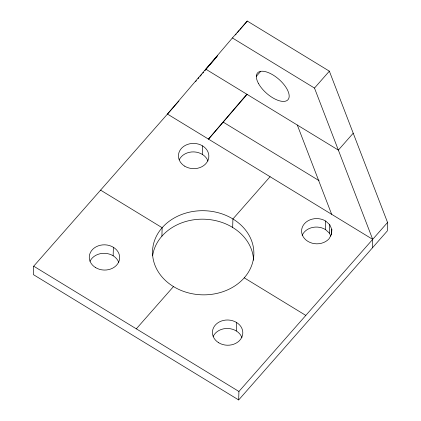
<?xml version="1.0" encoding="UTF-8"?>
<svg xmlns="http://www.w3.org/2000/svg" width="421" height="421" viewBox="0 0 421 421"><rect width="100%" height="100%" fill="white"/><g stroke="black" fill="none" stroke-linecap="round" stroke-linejoin="round"><path stroke-width="0.63" d="M178.925 101.035L33.701 266.188L33.448 274.666L238.675 399.95L387.299 230.934L387.552 222.456L329.359 71.165L247.264 21.05L232.403 37.953L167.458 114.07L372.69 239.36L372.438 247.832M113.138 255.779L113.386 247.301M161.896 236.192L162.148 227.714L100.582 190.129M202.312 154.365L202.559 145.892M232.666 227.445L232.918 218.967L270.077 176.715M236.276 330.948L236.523 322.47M238.675 399.95L238.928 391.472L387.552 222.456M330.769 236.086L329.48 233.187L325.449 229.54L325.696 221.062A15.203 12.619 1.7 0 0 304.467 223.683A15.203 12.619 1.7 0 0 307.862 241.344A15.203 12.619 1.7 0 0 329.096 238.718L331.569 234.265L331.795 229.345L329.732 224.709L325.696 221.062M329.48 233.187L329.732 224.709M331.637 234.565L331.795 229.345M195.518 81.7L196.37 80.706M198.075 78.711L198.922 77.711M200.201 76.212L201.48 74.717M202.754 73.222L203.606 72.223M204.885 70.723L206.164 69.228M207.011 68.228L208.716 66.234M209.569 65.234L217.657 55.756M235.428 34.922L236.276 33.933M237.544 32.443L239.233 30.465M240.081 29.475L247.264 21.05M246.817 94.22L208.506 139.13L247.206 94.283M216.815 56.609L205.774 69.165L338.358 150.102L353.219 133.199M256.336 76.301L260.583 71.47M372.69 239.36L314.492 88.068L329.359 71.165M136.315 328.833L173.473 286.575A50.683 42.068 1.7 0 0 253.605 257.573A50.683 42.068 1.7 0 0 182.509 214.173A50.683 42.068 1.7 0 0 173.473 286.575M232.403 37.953L314.492 88.068M223.367 122.227L319.081 180.656M244.238 277.828L305.809 315.413M33.701 266.188L238.928 391.472M297.31 125.048L331.643 214.3M302.152 235.439A15.203 12.619 1.7 0 1 325.449 229.54M213.152 336.453A15.203 12.619 1.7 0 1 227.929 328.48A15.203 12.619 1.7 0 1 241.928 337.621M90.015 261.283A15.203 12.619 1.7 0 1 104.792 253.31A15.203 12.619 1.7 0 1 118.79 262.451M179.188 159.869A15.203 12.619 1.7 0 1 193.965 151.902A15.203 12.619 1.7 0 1 207.963 161.038M152.618 255.815A50.683 42.068 1.7 0 1 205.043 219.23A50.683 42.068 1.7 0 1 253.589 260.225M218.688 342.752A15.203 12.619 1.7 0 0 242.733 334.053A15.203 12.619 1.7 0 0 221.404 321.034A15.203 12.619 1.7 0 0 218.688 342.752M95.551 267.582A15.203 12.619 1.7 0 0 119.596 258.883A15.203 12.619 1.7 0 0 98.267 245.859A15.203 12.619 1.7 0 0 95.551 267.582M184.724 166.174A15.203 12.619 1.7 0 0 208.769 157.47A15.203 12.619 1.7 0 0 187.44 144.45A15.203 12.619 1.7 0 0 184.724 166.174M258.373 83.295A20.276 9.32 41.3 0 0 286.806 100.656A20.276 9.32 41.3 0 0 273.092 75.017A20.276 9.32 41.3 0 0 258.373 83.295"/></g></svg>
